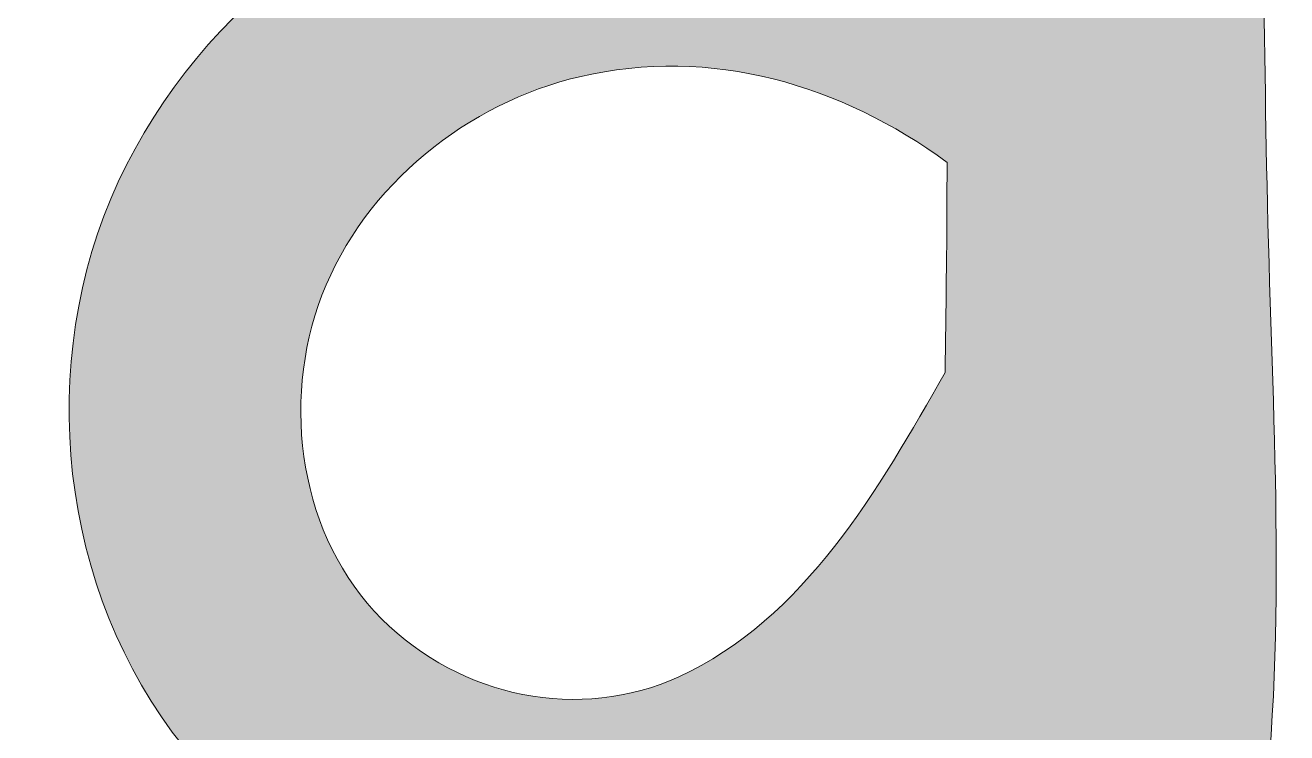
# Model space of a CAD drawing. Header units: inches. Extents: x 107 to 972, y -1000 to -80.
# Drawn here: x 109 to 241.7, y -685.5 to -611.1 of the extents above; entities that cross this region are included whole.
import ezdxf

# ---------------------------------------------------------------- set-up
doc = ezdxf.new("R2010")
doc.units = ezdxf.units.IN
doc.header["$MEASUREMENT"] = 0
doc.layers.add('Layer 1', color=7, linetype='Continuous')

# ---------------------------------------------------------------- blocks, each defined once
blk = doc.blocks.new('block 2')
at = {"layer": 'Layer 1', "true_color": 0x050505}
h = blk.add_hatch(color=18, dxfattribs=at)
h.dxf.hatch_style = 2
edge = h.paths.add_edge_path()
edge.add_spline(control_points=[(239.32, -693.85), (241.67, -672.13), (240.03, -649.68), (239.59, -627.86), (239.17, -607.27), (239.15, -586.62), (237.79, -566.07), (236.48, -546.45), (229.8, -528.95), (213.03, -517.67), (195.94, -506.17), (175.95, -508.22), (158.43, -517.76), (140.21, -527.68), (124.16, -541.57), (112.63, -558.88), (108.98, -564.35), (109.55, -571.82), (115.02, -575.95), (120.08, -579.76), (128.39, -579.02), (132.09, -573.55), (140.39, -561.29), (150.99, -551.18), (163.51, -543.27), (173.19, -537.15), (189.48, -529.24), (199.12, -538.67), (202.2, -541.68), (204.4, -548.19), (205.17, -552.15), (205.85, -555.7), (206.12, -559.3), (206.3, -562.9), (206.32, -563.44), (206.42, -567.16), (206.44, -566.83), (206.43, -568.57), (206.39, -570.3), (206.35, -572.03), (206.15, -580.56), (206.06, -589.08), (206.01, -597.61), (194.09, -592.21), (180.74, -589.95), (167.78, -591.8), (147.4, -594.7), (128.98, -607.37), (119.63, -625.76), (110.11, -644.46), (111.94, -668.53), (124.45, -685.38), (135.91, -700.82), (157.14, -709.64), (176.14, -705.84), (188.79, -703.3), (198.63, -696.65), (206.78, -688.01), (206.97, -690.02), (207.18, -692.02), (207.44, -694.01), (209.72, -711.89), (237.36, -712.03), (239.32, -693.85)], knot_values=[0, 0, 0, 0, 1, 1, 1, 2, 2, 2, 3, 3, 3, 4, 4, 4, 5, 5, 5, 6, 6, 6, 7, 7, 7, 8, 8, 8, 9, 9, 9, 10, 10, 10, 11, 11, 11, 12, 12, 12, 13, 13, 13, 14, 14, 14, 15, 15, 15, 16, 16, 16, 17, 17, 17, 18, 18, 18, 19, 19, 19, 20, 20, 20, 21, 21, 21, 21], degree=3, periodic=1)
edge = h.paths.add_edge_path()
edge.add_spline(control_points=[(205.93, -628.03), (205.93, -634.5), (205.81, -641.03), (205.73, -647.58), (198.84, -659.73), (190.93, -673.54), (177.73, -679.57), (167.31, -684.33), (154.83, -681.79), (146.48, -673.5), (137.89, -664.97), (135.81, -650.85), (140.19, -639.45), (144.67, -627.8), (155.64, -619.19), (167.29, -616.48), (181.17, -613.25), (194.81, -617.33), (205.94, -625.49), (205.94, -626.34), (205.93, -627.18), (205.93, -628.03)], knot_values=[0, 0, 0, 0, 1, 1, 1, 2, 2, 2, 3, 3, 3, 4, 4, 4, 5, 5, 5, 6, 6, 6, 7, 7, 7, 7], degree=3, periodic=1)
at = {"layer": 'Layer 1', "lineweight": 0}
for points, knots in [([(239.32, -693.85), (241.67, -672.13), (240.03, -649.68), (239.59, -627.86), (239.17, -607.27), (239.15, -586.62), (237.79, -566.07), (236.48, -546.45), (229.8, -528.95), (213.03, -517.67), (195.94, -506.17), (175.95, -508.22), (158.43, -517.76), (140.21, -527.68), (124.16, -541.57), (112.63, -558.88), (108.98, -564.35), (109.55, -571.82), (115.02, -575.95), (120.08, -579.76), (128.39, -579.02), (132.09, -573.55), (140.39, -561.29), (150.99, -551.18), (163.51, -543.27), (173.19, -537.15), (189.48, -529.24), (199.12, -538.67), (202.2, -541.68), (204.4, -548.19), (205.17, -552.15), (205.85, -555.7), (206.12, -559.3), (206.3, -562.9), (206.32, -563.44), (206.42, -567.16), (206.44, -566.83), (206.43, -568.57), (206.39, -570.3), (206.35, -572.03), (206.15, -580.56), (206.06, -589.08), (206.01, -597.61), (194.09, -592.21), (180.74, -589.95), (167.78, -591.8), (147.4, -594.7), (128.98, -607.37), (119.63, -625.76), (110.11, -644.46), (111.94, -668.53), (124.45, -685.38), (135.91, -700.82), (157.14, -709.64), (176.14, -705.84), (188.79, -703.3), (198.63, -696.65), (206.78, -688.01), (206.97, -690.02), (207.18, -692.02), (207.44, -694.01), (209.72, -711.89), (237.36, -712.03), (239.32, -693.85)], [0, 0, 0, 0, 1, 1, 1, 2, 2, 2, 3, 3, 3, 4, 4, 4, 5, 5, 5, 6, 6, 6, 7, 7, 7, 8, 8, 8, 9, 9, 9, 10, 10, 10, 11, 11, 11, 12, 12, 12, 13, 13, 13, 14, 14, 14, 15, 15, 15, 16, 16, 16, 17, 17, 17, 18, 18, 18, 19, 19, 19, 20, 20, 20, 21, 21, 21, 21]), ([(205.93, -628.03), (205.93, -634.5), (205.81, -641.03), (205.73, -647.58), (198.84, -659.73), (190.93, -673.54), (177.73, -679.57), (167.31, -684.33), (154.83, -681.79), (146.48, -673.5), (137.89, -664.97), (135.81, -650.85), (140.19, -639.45), (144.67, -627.8), (155.64, -619.19), (167.29, -616.48), (181.17, -613.25), (194.81, -617.33), (205.94, -625.49), (205.94, -626.34), (205.93, -627.18), (205.93, -628.03)], [0, 0, 0, 0, 1, 1, 1, 2, 2, 2, 3, 3, 3, 4, 4, 4, 5, 5, 5, 6, 6, 6, 7, 7, 7, 7])]:
    blk.add_open_spline(points, degree=3, knots=knots, dxfattribs=at)

msp = doc.modelspace()

# ---------------------------------------------------------------- block references
at = {"layer": 'Layer 1'}
msp.add_blockref('block 2', (0, 0), dxfattribs=at)

doc.saveas('drawing.dxf')
